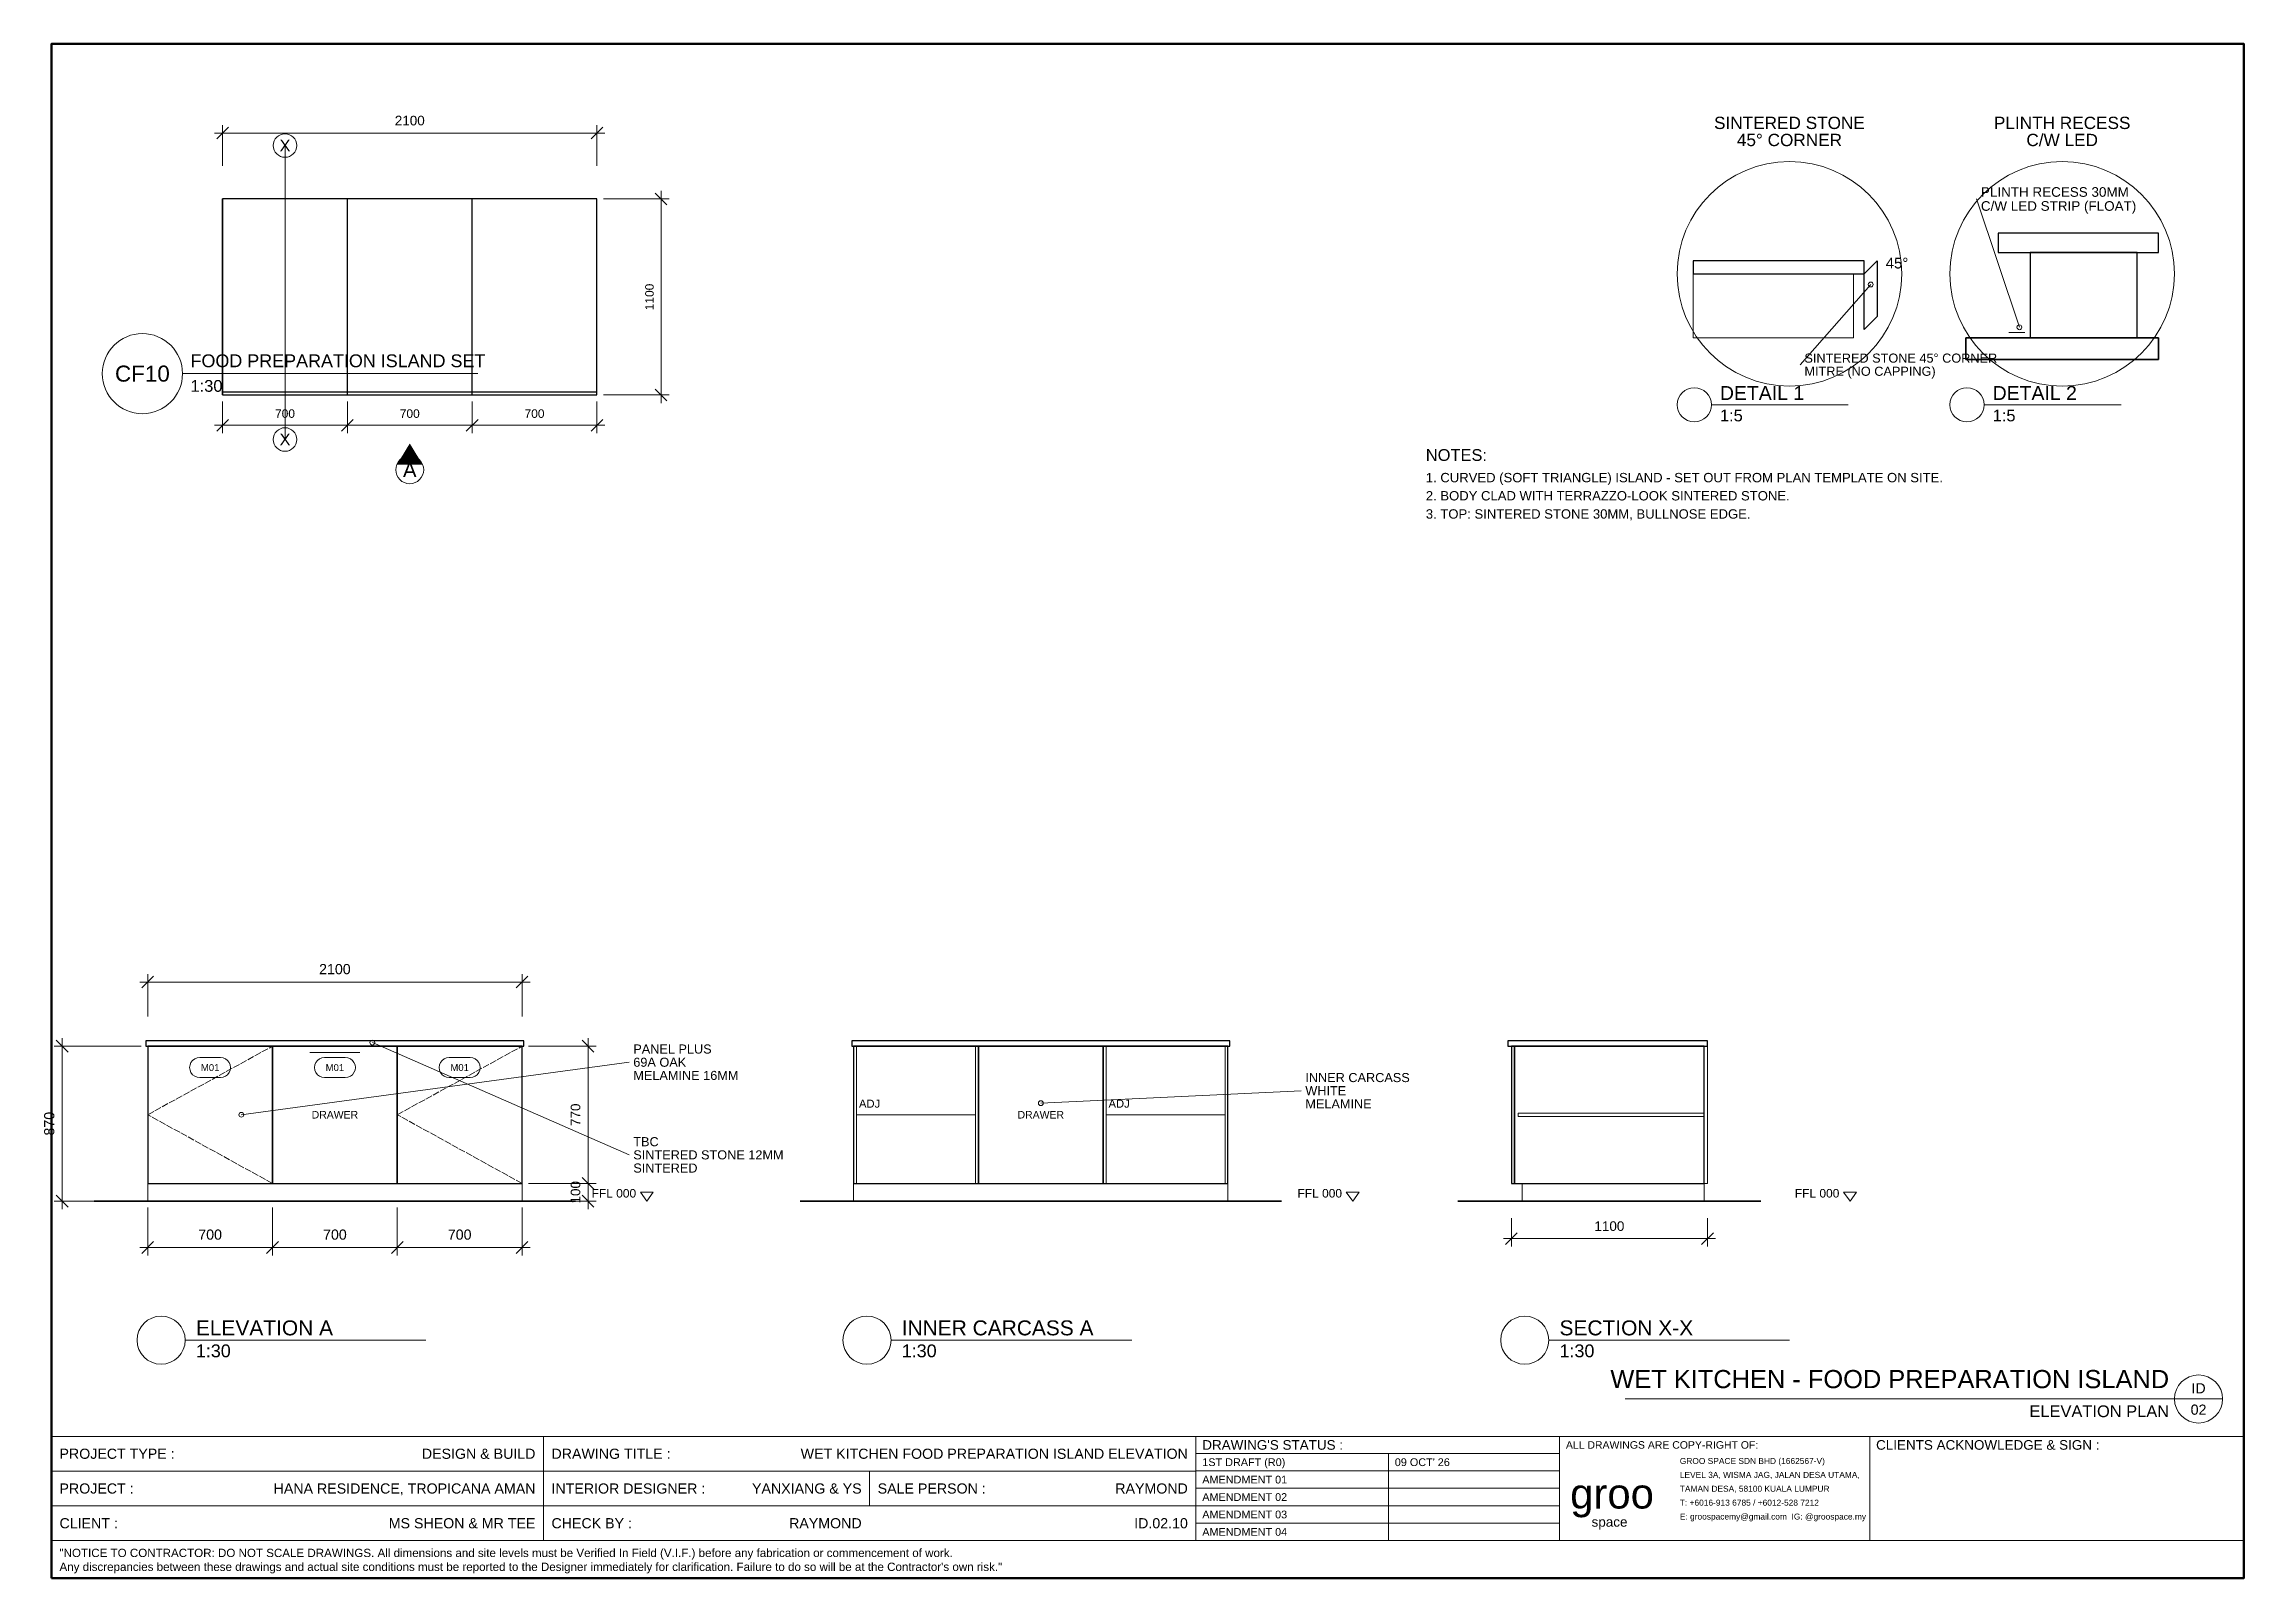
# Model space of a CAD drawing. Header units: millimetres. Extents: x 4 to 415, y 5 to 292.
import ezdxf
from ezdxf.enums import TextEntityAlignment as Align

# ---------------------------------------------------------------- set-up
doc = ezdxf.new("R2010")
doc.units = ezdxf.units.MM
doc.linetypes.add('DASHED', pattern=[1.524, 1.27, -0.254])
for name, color, linetype, lineweight in [('0-SHEET', 7, 'CONTINUOUS', 50), ('0-TITLE', 7, 'CONTINUOUS', 18), ('0-TITLE-TXT', 7, 'CONTINUOUS', 13), ('A-WALL', 250, 'CONTINUOUS', 35), ('I-DIM', 5, 'CONTINUOUS', 13), ('I-JOIN', 6, 'CONTINUOUS', 25), ('I-JOIN-ELEV', 7, 'CONTINUOUS', 25), ('I-JOIN-HIDDEN', 6, 'DASHED', 13), ('I-JOIN-THIN', 7, 'CONTINUOUS', 13), ('I-LITE', 1, 'CONTINUOUS', 18), ('I-NOTE', 1, 'CONTINUOUS', 13), ('I-SYMB', 6, 'CONTINUOUS', 18), ('I-TAG', 5, 'CONTINUOUS', 13), ('I-TEXT', 7, 'CONTINUOUS', 13)]:
    doc.layers.add(name, color=color, linetype=linetype, lineweight=lineweight)
doc.styles.get("Standard").update_dxf_attribs({"font": 'arial.ttf'})

msp = doc.modelspace()

# ---------------------------------------------------------------- hatches: boundary and pattern name
at = {"layer": 'I-SYMB'}
h = msp.add_hatch(color=6, dxfattribs=at)
h.dxf.hatch_style = 1
h.paths.add_polyline_path([(72, 217.27), (69.58, 213.28), (74.42, 213.28)])

# ---------------------------------------------------------------- linework, layer by layer
at = {"layer": '0-SHEET'}
msp.add_lwpolyline([(5, 5), (415, 5), (415, 292), (5, 292)], close=True, dxfattribs=at)
at = {"layer": '0-TITLE'}
for p, q in [((5, 31.5), (415, 31.5)), ((97, 12), (97, 31.5)), ((219, 12), (219, 31.5)), ((287, 12), (287, 31.5)), ((345, 12), (345, 31.5)), ((5, 25), (219, 25)), ((158, 18.5), (158, 25)), ((219, 28.3), (287, 28.3)), ((219, 25.04), (287, 25.04)), ((255, 12), (255, 28.3)), ((219, 21.78), (287, 21.78)), ((5, 18.5), (219, 18.5)), ((219, 18.52), (287, 18.52)), ((219, 15.26), (287, 15.26)), ((5, 12), (415, 12))]:
    msp.add_line(p, q, dxfattribs=at)
at = {"layer": 'A-WALL'}
for p, q in [((13, 75.5), (103, 75.5)), ((145, 75.5), (235, 75.5)), ((268, 75.5), (324.67, 75.5))]:
    msp.add_line(p, q, dxfattribs=at)
msp.add_lwpolyline([(363, 233), (399, 233), (399, 237), (363, 237)], close=True, dxfattribs=at)
at = {"layer": 'I-DIM'}
for p, q in [((35.9, 274.23), (38.1, 276.43)), ((37, 269.2), (37, 276.83)), ((105.9, 274.23), (108.1, 276.43)), ((107, 269.2), (107, 276.83)), ((35.5, 275.33), (108.5, 275.33)), ((120.1, 261.9), (117.9, 264.1)), ((119, 224.83), (119, 264.5)), ((108.2, 263), (120.5, 263)), ((108.2, 226.33), (120.5, 226.33)), ((120.1, 225.23), (117.9, 227.43)), ((37, 225.13), (37, 219.17)), ((60.33, 225.13), (60.33, 219.17)), ((60.33, 225.13), (60.33, 219.17)), ((83.67, 225.13), (83.67, 219.17)), ((83.67, 225.13), (83.67, 219.17)), ((107, 225.13), (107, 219.17)), ((35.5, 220.67), (61.83, 220.67)), ((35.9, 219.57), (38.1, 221.77)), ((58.83, 220.67), (85.17, 220.67)), ((59.23, 219.57), (61.43, 221.77)), ((59.23, 219.57), (61.43, 221.77)), ((82.17, 220.67), (108.5, 220.67)), ((82.57, 219.57), (84.77, 221.77)), ((82.57, 219.57), (84.77, 221.77)), ((105.9, 219.57), (108.1, 221.77)), ((21.5, 116.5), (94.5, 116.5)), ((21.9, 115.4), (24.1, 117.6)), ((23, 110.03), (23, 118)), ((91.9, 115.4), (94.1, 117.6)), ((93, 110.03), (93, 118)), ((21.8, 104.5), (5.5, 104.5)), ((8.1, 103.4), (5.9, 105.6)), ((7, 74), (7, 106)), ((94.2, 104.5), (106.83, 104.5)), ((106.43, 103.4), (104.23, 105.6)), ((105.33, 77.33), (105.33, 106)), ((94.2, 78.83), (106.83, 78.83)), ((94.2, 78.83), (106.83, 78.83)), ((106.43, 77.73), (104.23, 79.93)), ((106.43, 77.73), (104.23, 79.93)), ((105.33, 74), (105.33, 80.33)), ((21.8, 75.5), (5.5, 75.5)), ((8.1, 74.4), (5.9, 76.6)), ((23, 74.3), (23, 65.33)), ((46.33, 74.3), (46.33, 65.33)), ((46.33, 74.3), (46.33, 65.33)), ((69.67, 74.3), (69.67, 65.33)), ((69.67, 74.3), (69.67, 65.33)), ((93, 74.3), (93, 65.33)), ((94.2, 75.5), (106.83, 75.5)), ((106.43, 74.4), (104.23, 76.6)), ((278, 72.3), (278, 67)), ((314.67, 72.3), (314.67, 67)), ((21.5, 66.83), (47.83, 66.83)), ((21.9, 65.73), (24.1, 67.93)), ((44.83, 66.83), (71.17, 66.83)), ((45.23, 65.73), (47.43, 67.93)), ((45.23, 65.73), (47.43, 67.93)), ((68.17, 66.83), (94.5, 66.83)), ((68.57, 65.73), (70.77, 67.93)), ((68.57, 65.73), (70.77, 67.93)), ((91.9, 65.73), (94.1, 67.93)), ((276.5, 68.5), (316.17, 68.5)), ((276.9, 67.4), (279.1, 69.6)), ((313.57, 67.4), (315.77, 69.6))]:
    msp.add_line(p, q, dxfattribs=at)
at = {"layer": 'I-JOIN'}
for p, q in [((37, 226.33), (37, 263)), ((60.33, 226.33), (60.33, 263)), ((83.67, 226.33), (83.67, 263)), ((37, 226.93), (107, 226.93))]:
    msp.add_line(p, q, dxfattribs=at)
msp.add_lwpolyline([(37, 226.33), (107, 226.33), (107, 263), (37, 263)], close=True, dxfattribs=at)
at = {"layer": 'I-JOIN-ELEV'}
for points in [[(369, 253), (399, 253), (399, 256.6), (369, 256.6)], [(312, 249), (344, 249), (344, 251.4), (312, 251.4)], [(375, 237), (395, 237), (395, 253), (375, 253)], [(22.67, 104.5), (93.33, 104.5), (93.33, 105.5), (22.67, 105.5)], [(23, 78.83), (46.33, 78.83), (46.33, 104.5), (23, 104.5)], [(23, 78.83), (93, 78.83), (93, 104.5), (23, 104.5)], [(46.33, 78.83), (69.67, 78.83), (69.67, 104.5), (46.33, 104.5)], [(69.67, 78.83), (93, 78.83), (93, 104.5), (69.67, 104.5)], [(154.67, 104.5), (225.33, 104.5), (225.33, 105.5), (154.67, 105.5)], [(155, 78.83), (178.33, 78.83), (178.33, 104.5), (155, 104.5)], [(155, 78.83), (225, 78.83), (225, 104.5), (155, 104.5)], [(178.33, 78.83), (201.67, 78.83), (201.67, 104.5), (178.33, 104.5)], [(201.67, 78.83), (225, 78.83), (225, 104.5), (201.67, 104.5)], [(277.33, 104.5), (314.67, 104.5), (314.67, 105.5), (277.33, 105.5)], [(278, 78.83), (278.6, 78.83), (278.6, 104.5), (278, 104.5)], [(278.6, 78.83), (314.07, 78.83), (314.07, 104.5), (278.6, 104.5)]]:
    msp.add_lwpolyline(points, close=True, dxfattribs=at)
msp.add_lwpolyline([(344, 249), (346.4, 251.4), (346.4, 241), (344, 238.6), (344, 249)], dxfattribs=at)
at = {"layer": 'I-JOIN-HIDDEN'}
for points in [[(46.33, 78.83), (23, 91.67), (46.33, 104.5)], [(93, 78.83), (69.67, 91.67), (93, 104.5)]]:
    msp.add_lwpolyline(points, dxfattribs=at)
at = {"layer": 'I-JOIN-THIN'}
for p, q in [((53.33, 103.33), (62.67, 103.33)), ((155.53, 78.83), (155.53, 104.5)), ((177.8, 78.83), (177.8, 104.5)), ((202.2, 78.83), (202.2, 104.5)), ((224.47, 78.83), (224.47, 104.5)), ((155.53, 91.67), (177.8, 91.67)), ((202.2, 91.67), (224.47, 91.67))]:
    msp.add_line(p, q, dxfattribs=at)
for points in [[(312, 237), (342, 237), (342, 249), (312, 249)], [(314.07, 78.83), (314.67, 78.83), (314.67, 104.5), (314.07, 104.5)], [(279.27, 91.37), (314.07, 91.37), (314.07, 91.97), (279.27, 91.97)], [(23, 75.5), (93, 75.5), (93, 78.83), (23, 78.83)], [(155, 75.5), (225, 75.5), (225, 78.83), (155, 78.83)], [(280, 75.5), (314.07, 75.5), (314.07, 78.83), (280, 78.83)]]:
    msp.add_lwpolyline(points, close=True, dxfattribs=at)
at = {"layer": 'I-LITE', "color": 1}
msp.add_line((371, 238), (374, 238), dxfattribs=at)
at = {"layer": 'I-NOTE', "color": 1}
for p, q in [((373, 239), (365, 263)), ((345.2, 247), (332, 232)), ((315.4, 224.5), (341, 224.5)), ((366.4, 224.5), (392, 224.5))]:
    msp.add_line(p, q, dxfattribs=at)
at = {"layer": 'I-NOTE', "color": 7}
for p, q in [((65, 105.17), (113, 84.17)), ((40.5, 91.67), (113, 101.5)), ((190, 93.83), (238.67, 96.17))]:
    msp.add_line(p, q, dxfattribs=at)
at = {"layer": 'I-NOTE', "color": 1}
for points in [[(116.33, 75.5), (115.13, 77.18), (117.53, 77.18)], [(248.33, 75.5), (247.13, 77.18), (249.53, 77.18)], [(341.33, 75.5), (340.13, 77.18), (342.53, 77.18)]]:
    msp.add_lwpolyline(points, close=True, dxfattribs=at)
for centre, radius in [((330, 249), 21), ((381, 249), 21), ((345.2, 247), 0.45), ((373, 239), 0.45), ((312.2, 224.5), 3.2), ((363.2, 224.5), 3.2)]:
    msp.add_circle(centre, radius, dxfattribs=at)
at = {"layer": 'I-NOTE', "color": 7}
for centre in [(65, 105.17), (40.5, 91.67), (190, 93.83)]:
    msp.add_circle(centre, 0.45, dxfattribs=at)
at = {"layer": 'I-SYMB', "color": 6}
msp.add_line((48.67, 218), (48.67, 273), dxfattribs=at)
for centre, radius in [((48.67, 273), 2.2), ((48.67, 218), 2.2), ((72, 212.33), 2.6)]:
    msp.add_circle(centre, radius, dxfattribs=at)
at = {"layer": 'I-TAG'}
for points in [[(32.72, 102.38), (32.23, 102.31), (31.78, 102.12), (31.39, 101.83), (31.09, 101.44), (30.91, 100.99), (30.84, 100.5), (30.91, 100.01), (31.09, 99.56), (31.39, 99.17), (31.78, 98.88), (32.23, 98.69), (32.72, 98.62), (36.62, 98.62), (37.1, 98.69), (37.55, 98.88), (37.94, 99.17), (38.24, 99.56), (38.43, 100.01), (38.49, 100.5), (38.43, 100.99), (38.24, 101.44), (37.94, 101.83), (37.55, 102.12), (37.1, 102.31), (36.62, 102.38)], [(56.05, 102.38), (55.56, 102.31), (55.11, 102.12), (54.72, 101.83), (54.43, 101.44), (54.24, 100.99), (54.17, 100.5), (54.24, 100.01), (54.43, 99.56), (54.72, 99.17), (55.11, 98.88), (55.56, 98.69), (56.05, 98.62), (59.95, 98.62), (60.44, 98.69), (60.89, 98.88), (61.28, 99.17), (61.57, 99.56), (61.76, 100.01), (61.83, 100.5), (61.76, 100.99), (61.57, 101.44), (61.28, 101.83), (60.89, 102.12), (60.44, 102.31), (59.95, 102.38)], [(79.38, 102.38), (78.9, 102.31), (78.45, 102.12), (78.06, 101.83), (77.76, 101.44), (77.57, 100.99), (77.51, 100.5), (77.57, 100.01), (77.76, 99.56), (78.06, 99.17), (78.45, 98.88), (78.9, 98.69), (79.38, 98.62), (83.28, 98.62), (83.77, 98.69), (84.22, 98.88), (84.61, 99.17), (84.91, 99.56), (85.09, 100.01), (85.16, 100.5), (85.09, 100.99), (84.91, 101.44), (84.61, 101.83), (84.22, 102.12), (83.77, 102.31), (83.28, 102.38)]]:
    msp.add_lwpolyline(points, close=True, dxfattribs=at)
at = {"layer": 'I-TEXT'}
for p, q in [((29.5, 230.33), (84.7, 230.33)), ((30, 49.5), (75, 49.5)), ((162, 49.5), (207, 49.5)), ((285, 49.5), (330, 49.5)), ((299.25, 38.5), (402, 38.5)), ((402, 38.5), (411, 38.5))]:
    msp.add_line(p, q, dxfattribs=at)
for centre, radius in [((22, 230.33), 7.5), ((25.5, 49.5), 4.5), ((157.5, 49.5), 4.5), ((280.5, 49.5), 4.5), ((406.5, 38.5), 4.5)]:
    msp.add_circle(centre, radius, dxfattribs=at)

# ---------------------------------------------------------------- texts
at = {"layer": '0-TITLE-TXT'}
for s, height, p in [('PROJECT TYPE :', 1.9, (6.5, 28.25)), ('DRAWING TITLE :', 1.9, (98.5, 28.25)), ("DRAWING'S STATUS :", 1.8, (220.2, 29.9)), ('ALL DRAWINGS ARE COPY-RIGHT OF:', 1.4, (288.2, 29.9)), ('CLIENTS ACKNOWLEDGE & SIGN :', 1.8, (346.2, 29.9)), ('1ST DRAFT (R0)', 1.45, (220.2, 26.67)), ("09 OCT' 26", 1.45, (256.2, 26.67)), ('GROO SPACE SDN BHD (1662567-V)', 1.12, (309.5, 26.9)), ('LEVEL 3A, WISMA JAG, JALAN DESA UTAMA,', 1.12, (309.5, 24.3)), ('PROJECT :', 1.9, (6.5, 21.75)), ('INTERIOR DESIGNER :', 1.9, (98.5, 21.75)), ('SALE PERSON :', 1.9, (159.5, 21.75)), ('AMENDMENT 01', 1.45, (220.2, 23.41)), ('AMENDMENT 02', 1.45, (220.2, 20.15)), ('TAMAN DESA, 58100 KUALA LUMPUR', 1.12, (309.5, 21.7)), ('AMENDMENT 03', 1.45, (220.2, 16.89)), ('T: +6016-913 6785 / +6012-528 7212', 1.12, (309.5, 19.1)), ('E: groospacemy@gmail.com  IG: @groospace.my', 1.12, (309.5, 16.5)), ('CLIENT :', 1.9, (6.5, 15.25)), ('CHECK BY :', 1.9, (98.5, 15.25)), ('AMENDMENT 04', 1.45, (220.2, 13.63)), ('"NOTICE TO CONTRACTOR: DO NOT SCALE DRAWINGS. All dimensions and site levels must be Verified In Field (V.I.F.) before any fabrication or commencement of work.', 1.55, (6.5, 9.7)), ('Any discrepancies between these drawings and actual site conditions must be reported to the Designer immediately for clarification. Failure to do so will be at the Contractor\'s own risk."', 1.55, (6.5, 7.1))]:
    msp.add_text(s, height=height, dxfattribs=at).set_placement(p, align=Align.MIDDLE_LEFT)
for s, p in [('DESIGN & BUILD', (95.5, 28.25)), ('WET KITCHEN FOOD PREPARATION ISLAND ELEVATION', (217.5, 28.25)), ('HANA RESIDENCE, TROPICANA AMAN', (95.5, 21.75)), ('YANXIANG & YS', (156.5, 21.75)), ('RAYMOND', (217.5, 21.75)), ('MS SHEON & MR TEE', (95.5, 15.25)), ('RAYMOND', (156.5, 15.25)), ('ID.02.10', (217.5, 15.25))]:
    msp.add_text(s, height=1.9, dxfattribs=at).set_placement(p, align=Align.MIDDLE_RIGHT)
for s, height, p in [('groo', 5.6, (289, 18)), ('space', 1.8, (293, 14.6))]:
    msp.add_text(s, height=height, dxfattribs=at).set_placement(p)
at = {"layer": 'I-DIM'}
for s, height, p in [('2100', 1.8, (72, 276.23)), ('700', 1.6, (48.67, 221.57)), ('700', 1.6, (72, 221.57)), ('700', 1.6, (95.33, 221.57)), ('2100', 1.9, (58, 117.4)), ('700', 1.9, (34.67, 67.73)), ('700', 1.9, (58, 67.73)), ('700', 1.9, (81.33, 67.73)), ('1100', 1.8, (296.33, 69.4))]:
    msp.add_text(s, height=height, dxfattribs=at).set_placement(p, align=Align.BOTTOM_CENTER)
for s, height, p in [('1100', 1.6, (118.1, 244.67)), ('870', 1.9, (6.1, 90)), ('770', 1.8, (104.43, 91.67)), ('100', 1.8, (104.43, 77.17))]:
    msp.add_text(s, height=height, rotation=90, dxfattribs=at).set_placement(p, align=Align.BOTTOM_CENTER)
at = {"layer": 'I-NOTE', "color": 1}
for s, p in [('SINTERED STONE', (330, 275.4)), ('PLINTH RECESS', (381, 275.4)), ('45° CORNER', (330, 272.2)), ('C/W LED', (381, 272.2))]:
    msp.add_text(s, height=2.3, dxfattribs=at).set_placement(p, align=Align.BOTTOM_CENTER)
for s, height, p in [('PLINTH RECESS 30MM', 1.8, (365.8, 264.31)), ('C/W LED STRIP (FLOAT)', 1.8, (365.8, 261.69)), ('SINTERED STONE 45° CORNER', 1.7, (332.8, 233.23)), ('MITRE (NO CAPPING)', 1.7, (332.8, 230.77)), ('MELAMINE 16MM', 1.7, (113.8, 99.03)), ('MELAMINE', 1.7, (239.47, 93.7)), ('SINTERED', 1.7, (113.8, 81.7))]:
    msp.add_text(s, height=height, dxfattribs=at).set_placement(p, align=Align.MIDDLE_LEFT)
for s, height, p in [('45°', 2, (348, 250)), ('DETAIL 1', 2.6, (317, 225.4)), ('DETAIL 2', 2.6, (368, 225.4)), ('1:5', 2.2, (317, 221.4)), ('1:5', 2.2, (368, 221.4)), ('NOTES:', 2.2, (262, 214)), ('1. CURVED (SOFT TRIANGLE) ISLAND - SET OUT FROM PLAN TEMPLATE ON SITE.', 1.75, (262, 210)), ('2. BODY CLAD WITH TERRAZZO-LOOK SINTERED STONE.', 1.75, (262, 206.6)), ('3. TOP: SINTERED STONE 30MM, BULLNOSE EDGE.', 1.75, (262, 203.2))]:
    msp.add_text(s, height=height, dxfattribs=at).set_placement(p)
at = {"layer": 'I-NOTE', "color": 7}
for s, p in [('PANEL PLUS', (113.8, 103.97)), ('69A OAK', (113.8, 101.5)), ('INNER CARCASS', (239.47, 98.63)), ('WHITE', (239.47, 96.17)), ('TBC', (113.8, 86.63)), ('SINTERED STONE 12MM', (113.8, 84.17))]:
    msp.add_text(s, height=1.7, dxfattribs=at).set_placement(p, align=Align.MIDDLE_LEFT)
at = {"layer": 'I-SYMB', "color": 6}
for s, height, p in [('X', 2.2, (48.67, 273)), ('X', 2.2, (48.67, 218)), ('A', 2.73, (72, 212.33))]:
    msp.add_text(s, height=height, dxfattribs=at).set_placement(p, align=Align.MIDDLE_CENTER)
at = {"layer": 'I-TAG'}
for p in [(34.67, 100.5), (58, 100.5), (81.33, 100.5)]:
    msp.add_text('M01', height=1.275, dxfattribs=at).set_placement(p, align=Align.MIDDLE_CENTER)
at = {"layer": 'I-TEXT'}
for s, height, p in [('CF10', 3, (22, 230.33)), ('DRAWER', 1.4, (58, 91.67)), ('DRAWER', 1.4, (190, 91.67)), ('ID', 1.9, (406.5, 40.5)), ('02', 1.9, (406.5, 36.5))]:
    msp.add_text(s, height=height, dxfattribs=at).set_placement(p, align=Align.MIDDLE_CENTER)
for s, height, p in [('FOOD PREPARATION ISLAND SET', 2.4, (31, 231.53)), ('1:30', 2.2, (31, 226.93)), ('ADJ', 1.5, (156, 93)), ('ADJ', 1.5, (202.67, 93)), ('ELEVATION A', 2.8, (32, 50.4)), ('INNER CARCASS A', 2.8, (164, 50.4)), ('SECTION X-X', 2.8, (287, 50.4)), ('1:30', 2.4, (32, 46.3)), ('1:30', 2.4, (164, 46.3)), ('1:30', 2.4, (287, 46.3))]:
    msp.add_text(s, height=height, dxfattribs=at).set_placement(p)
for s, height, p in [('FFL 000', 1.6, (114.33, 75.7)), ('FFL 000', 1.6, (246.33, 75.7)), ('FFL 000', 1.6, (339.33, 75.7)), ('WET KITCHEN - FOOD PREPARATION ISLAND', 3.4, (401, 39.5))]:
    msp.add_text(s, height=height, dxfattribs=at).set_placement(p, align=Align.BOTTOM_RIGHT)
msp.add_text('ELEVATION PLAN', height=2.2, dxfattribs=at).set_placement((401, 37.3), align=Align.TOP_RIGHT)

doc.saveas('drawing.dxf')
